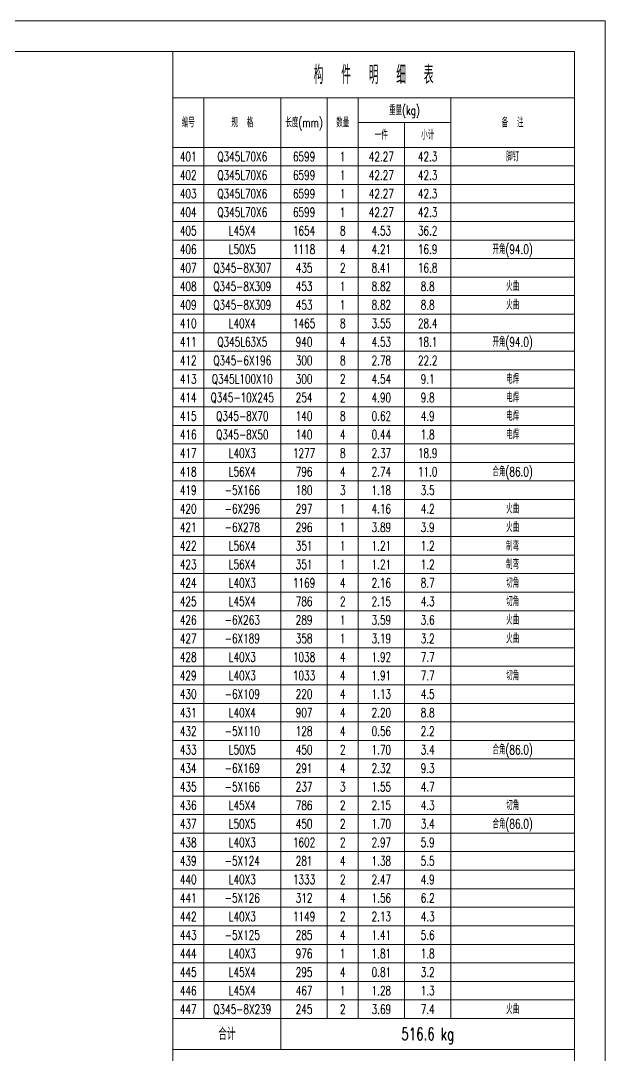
# Model space of a CAD drawing. Extents: x 0 to 841, y 0 to 5426.
# Drawn here: x 651.8 to 841, y 2675.1 to 3010 of the extents above; entities that cross this region are included whole.
import ezdxf
from ezdxf.enums import TextEntityAlignment as Align

# ---------------------------------------------------------------- set-up
doc = ezdxf.new("R2010")
doc.units = 0
doc.header["$MEASUREMENT"] = 0
doc.layers.get('0').update_dxf_attribs({"linetype": 'CONTINUOUS', "lineweight": 25})
doc.styles.get("Standard").update_dxf_attribs({"font": 'simplex.shx', "width": 0.7, "height": 3, "bigfont": 'gbhzfs.shx'})

msp = doc.modelspace()

# ---------------------------------------------------------------- linework, layer by layer
at = {"color": 7, "linetype": 'Continuous', "lineweight": 18}
for p, q in [((0, 3010), (841, 3010)), ((841, 2416), (841, 3010)), ((25, 3000), (831, 3000)), ((831, 2426), (831, 3000))]:
    msp.add_line(p, q, dxfattribs=at)
at = {"color": 3, "linetype": 'Continuous', "lineweight": 13}
for points in [[(701, 3000), (701, 2985), (831, 2985), (831, 3000)], [(701, 2985), (701, 2969), (711, 2969), (711, 2985)], [(711, 2985), (711, 2969), (736, 2969), (736, 2985)], [(736, 2985), (736, 2969), (751, 2969), (751, 2985)], [(751, 2985), (751, 2969), (761, 2969), (761, 2985)], [(761, 2985), (761, 2977), (791, 2977), (791, 2985)], [(791, 2985), (791, 2969), (831, 2969), (831, 2985)], [(761, 2977), (761, 2969), (776, 2969), (776, 2977)], [(776, 2977), (776, 2969), (791, 2969), (791, 2977)], [(701, 2969), (701, 2963), (711, 2963), (711, 2969)], [(711, 2969), (711, 2963), (736, 2963), (736, 2969)], [(736, 2969), (736, 2963), (751, 2963), (751, 2969)], [(751, 2969), (751, 2963), (761, 2963), (761, 2969)], [(761, 2969), (761, 2963), (776, 2963), (776, 2969)], [(776, 2969), (776, 2963), (791, 2963), (791, 2969)], [(791, 2969), (791, 2963), (831, 2963), (831, 2969)], [(701, 2963), (701, 2957), (711, 2957), (711, 2963)], [(711, 2963), (711, 2957), (736, 2957), (736, 2963)], [(736, 2963), (736, 2957), (751, 2957), (751, 2963)], [(751, 2963), (751, 2957), (761, 2957), (761, 2963)], [(761, 2963), (761, 2957), (776, 2957), (776, 2963)], [(776, 2963), (776, 2957), (791, 2957), (791, 2963)], [(791, 2963), (791, 2957), (831, 2957), (831, 2963)], [(701, 2957), (701, 2951), (711, 2951), (711, 2957)], [(711, 2957), (711, 2951), (736, 2951), (736, 2957)], [(736, 2957), (736, 2951), (751, 2951), (751, 2957)], [(751, 2957), (751, 2951), (761, 2951), (761, 2957)], [(761, 2957), (761, 2951), (776, 2951), (776, 2957)], [(776, 2957), (776, 2951), (791, 2951), (791, 2957)], [(791, 2957), (791, 2951), (831, 2951), (831, 2957)], [(701, 2951), (701, 2945), (711, 2945), (711, 2951)], [(711, 2951), (711, 2945), (736, 2945), (736, 2951)], [(736, 2951), (736, 2945), (751, 2945), (751, 2951)], [(751, 2951), (751, 2945), (761, 2945), (761, 2951)], [(761, 2951), (761, 2945), (776, 2945), (776, 2951)], [(776, 2951), (776, 2945), (791, 2945), (791, 2951)], [(791, 2951), (791, 2945), (831, 2945), (831, 2951)], [(701, 2945), (701, 2939), (711, 2939), (711, 2945)], [(711, 2945), (711, 2939), (736, 2939), (736, 2945)], [(736, 2945), (736, 2939), (751, 2939), (751, 2945)], [(751, 2945), (751, 2939), (761, 2939), (761, 2945)], [(761, 2945), (761, 2939), (776, 2939), (776, 2945)], [(776, 2945), (776, 2939), (791, 2939), (791, 2945)], [(791, 2945), (791, 2939), (831, 2939), (831, 2945)], [(701, 2939), (701, 2933), (711, 2933), (711, 2939)], [(711, 2939), (711, 2933), (736, 2933), (736, 2939)], [(736, 2939), (736, 2933), (751, 2933), (751, 2939)], [(751, 2939), (751, 2933), (761, 2933), (761, 2939)], [(761, 2939), (761, 2933), (776, 2933), (776, 2939)], [(776, 2939), (776, 2933), (791, 2933), (791, 2939)], [(791, 2939), (791, 2933), (831, 2933), (831, 2939)], [(701, 2933), (701, 2927), (711, 2927), (711, 2933)], [(711, 2933), (711, 2927), (736, 2927), (736, 2933)], [(736, 2933), (736, 2927), (751, 2927), (751, 2933)], [(751, 2933), (751, 2927), (761, 2927), (761, 2933)], [(761, 2933), (761, 2927), (776, 2927), (776, 2933)], [(776, 2933), (776, 2927), (791, 2927), (791, 2933)], [(791, 2933), (791, 2927), (831, 2927), (831, 2933)], [(701, 2927), (701, 2921), (711, 2921), (711, 2927)], [(711, 2927), (711, 2921), (736, 2921), (736, 2927)], [(736, 2927), (736, 2921), (751, 2921), (751, 2927)], [(751, 2927), (751, 2921), (761, 2921), (761, 2927)], [(761, 2927), (761, 2921), (776, 2921), (776, 2927)], [(776, 2927), (776, 2921), (791, 2921), (791, 2927)], [(791, 2927), (791, 2921), (831, 2921), (831, 2927)], [(701, 2921), (701, 2915), (711, 2915), (711, 2921)], [(711, 2921), (711, 2915), (736, 2915), (736, 2921)], [(736, 2921), (736, 2915), (751, 2915), (751, 2921)], [(751, 2921), (751, 2915), (761, 2915), (761, 2921)], [(761, 2921), (761, 2915), (776, 2915), (776, 2921)], [(776, 2921), (776, 2915), (791, 2915), (791, 2921)], [(791, 2921), (791, 2915), (831, 2915), (831, 2921)], [(701, 2915), (701, 2909), (711, 2909), (711, 2915)], [(711, 2915), (711, 2909), (736, 2909), (736, 2915)], [(736, 2915), (736, 2909), (751, 2909), (751, 2915)], [(751, 2915), (751, 2909), (761, 2909), (761, 2915)], [(761, 2915), (761, 2909), (776, 2909), (776, 2915)], [(776, 2915), (776, 2909), (791, 2909), (791, 2915)], [(791, 2915), (791, 2909), (831, 2909), (831, 2915)], [(701, 2909), (701, 2903), (711, 2903), (711, 2909)], [(711, 2909), (711, 2903), (736, 2903), (736, 2909)], [(736, 2909), (736, 2903), (751, 2903), (751, 2909)], [(751, 2909), (751, 2903), (761, 2903), (761, 2909)], [(761, 2909), (761, 2903), (776, 2903), (776, 2909)], [(776, 2909), (776, 2903), (791, 2903), (791, 2909)], [(791, 2909), (791, 2903), (831, 2903), (831, 2909)], [(701, 2903), (701, 2897), (711, 2897), (711, 2903)], [(711, 2903), (711, 2897), (736, 2897), (736, 2903)], [(736, 2903), (736, 2897), (751, 2897), (751, 2903)], [(751, 2903), (751, 2897), (761, 2897), (761, 2903)], [(761, 2903), (761, 2897), (776, 2897), (776, 2903)], [(776, 2903), (776, 2897), (791, 2897), (791, 2903)], [(791, 2903), (791, 2897), (831, 2897), (831, 2903)], [(701, 2897), (701, 2891), (711, 2891), (711, 2897)], [(711, 2897), (711, 2891), (736, 2891), (736, 2897)], [(736, 2897), (736, 2891), (751, 2891), (751, 2897)], [(751, 2897), (751, 2891), (761, 2891), (761, 2897)], [(761, 2897), (761, 2891), (776, 2891), (776, 2897)], [(776, 2897), (776, 2891), (791, 2891), (791, 2897)], [(791, 2897), (791, 2891), (831, 2891), (831, 2897)], [(701, 2891), (701, 2885), (711, 2885), (711, 2891)], [(711, 2891), (711, 2885), (736, 2885), (736, 2891)], [(736, 2891), (736, 2885), (751, 2885), (751, 2891)], [(751, 2891), (751, 2885), (761, 2885), (761, 2891)], [(761, 2891), (761, 2885), (776, 2885), (776, 2891)], [(776, 2891), (776, 2885), (791, 2885), (791, 2891)], [(791, 2891), (791, 2885), (831, 2885), (831, 2891)], [(701, 2885), (701, 2879), (711, 2879), (711, 2885)], [(711, 2885), (711, 2879), (736, 2879), (736, 2885)], [(736, 2885), (736, 2879), (751, 2879), (751, 2885)], [(751, 2885), (751, 2879), (761, 2879), (761, 2885)], [(761, 2885), (761, 2879), (776, 2879), (776, 2885)], [(776, 2885), (776, 2879), (791, 2879), (791, 2885)], [(791, 2885), (791, 2879), (831, 2879), (831, 2885)], [(701, 2879), (701, 2873), (711, 2873), (711, 2879)], [(711, 2879), (711, 2873), (736, 2873), (736, 2879)], [(736, 2879), (736, 2873), (751, 2873), (751, 2879)], [(751, 2879), (751, 2873), (761, 2873), (761, 2879)], [(761, 2879), (761, 2873), (776, 2873), (776, 2879)], [(776, 2879), (776, 2873), (791, 2873), (791, 2879)], [(791, 2879), (791, 2873), (831, 2873), (831, 2879)], [(701, 2873), (701, 2867), (711, 2867), (711, 2873)], [(711, 2873), (711, 2867), (736, 2867), (736, 2873)], [(736, 2873), (736, 2867), (751, 2867), (751, 2873)], [(751, 2873), (751, 2867), (761, 2867), (761, 2873)], [(761, 2873), (761, 2867), (776, 2867), (776, 2873)], [(776, 2873), (776, 2867), (791, 2867), (791, 2873)], [(791, 2873), (791, 2867), (831, 2867), (831, 2873)], [(701, 2867), (701, 2861), (711, 2861), (711, 2867)], [(711, 2867), (711, 2861), (736, 2861), (736, 2867)], [(736, 2867), (736, 2861), (751, 2861), (751, 2867)], [(751, 2867), (751, 2861), (761, 2861), (761, 2867)], [(761, 2867), (761, 2861), (776, 2861), (776, 2867)], [(776, 2867), (776, 2861), (791, 2861), (791, 2867)], [(791, 2867), (791, 2861), (831, 2861), (831, 2867)], [(701, 2861), (701, 2855), (711, 2855), (711, 2861)], [(711, 2861), (711, 2855), (736, 2855), (736, 2861)], [(736, 2861), (736, 2855), (751, 2855), (751, 2861)], [(751, 2861), (751, 2855), (761, 2855), (761, 2861)], [(761, 2861), (761, 2855), (776, 2855), (776, 2861)], [(776, 2861), (776, 2855), (791, 2855), (791, 2861)], [(791, 2861), (791, 2855), (831, 2855), (831, 2861)], [(701, 2855), (701, 2849), (711, 2849), (711, 2855)], [(711, 2855), (711, 2849), (736, 2849), (736, 2855)], [(736, 2855), (736, 2849), (751, 2849), (751, 2855)], [(751, 2855), (751, 2849), (761, 2849), (761, 2855)], [(761, 2855), (761, 2849), (776, 2849), (776, 2855)], [(776, 2855), (776, 2849), (791, 2849), (791, 2855)], [(791, 2855), (791, 2849), (831, 2849), (831, 2855)], [(701, 2849), (701, 2843), (711, 2843), (711, 2849)], [(711, 2849), (711, 2843), (736, 2843), (736, 2849)], [(736, 2849), (736, 2843), (751, 2843), (751, 2849)], [(751, 2849), (751, 2843), (761, 2843), (761, 2849)], [(761, 2849), (761, 2843), (776, 2843), (776, 2849)], [(776, 2849), (776, 2843), (791, 2843), (791, 2849)], [(791, 2849), (791, 2843), (831, 2843), (831, 2849)], [(701, 2843), (701, 2837), (711, 2837), (711, 2843)], [(711, 2843), (711, 2837), (736, 2837), (736, 2843)], [(736, 2843), (736, 2837), (751, 2837), (751, 2843)], [(751, 2843), (751, 2837), (761, 2837), (761, 2843)], [(761, 2843), (761, 2837), (776, 2837), (776, 2843)], [(776, 2843), (776, 2837), (791, 2837), (791, 2843)], [(791, 2843), (791, 2837), (831, 2837), (831, 2843)], [(701, 2837), (701, 2831), (711, 2831), (711, 2837)], [(711, 2837), (711, 2831), (736, 2831), (736, 2837)], [(736, 2837), (736, 2831), (751, 2831), (751, 2837)], [(751, 2837), (751, 2831), (761, 2831), (761, 2837)], [(761, 2837), (761, 2831), (776, 2831), (776, 2837)], [(776, 2837), (776, 2831), (791, 2831), (791, 2837)], [(791, 2837), (791, 2831), (831, 2831), (831, 2837)], [(701, 2831), (701, 2825), (711, 2825), (711, 2831)], [(711, 2831), (711, 2825), (736, 2825), (736, 2831)], [(736, 2831), (736, 2825), (751, 2825), (751, 2831)], [(751, 2831), (751, 2825), (761, 2825), (761, 2831)], [(761, 2831), (761, 2825), (776, 2825), (776, 2831)], [(776, 2831), (776, 2825), (791, 2825), (791, 2831)], [(791, 2831), (791, 2825), (831, 2825), (831, 2831)], [(701, 2825), (701, 2819), (711, 2819), (711, 2825)], [(711, 2825), (711, 2819), (736, 2819), (736, 2825)], [(736, 2825), (736, 2819), (751, 2819), (751, 2825)], [(751, 2825), (751, 2819), (761, 2819), (761, 2825)], [(761, 2825), (761, 2819), (776, 2819), (776, 2825)], [(776, 2825), (776, 2819), (791, 2819), (791, 2825)], [(791, 2825), (791, 2819), (831, 2819), (831, 2825)], [(701, 2819), (701, 2813), (711, 2813), (711, 2819)], [(711, 2819), (711, 2813), (736, 2813), (736, 2819)], [(736, 2819), (736, 2813), (751, 2813), (751, 2819)], [(751, 2819), (751, 2813), (761, 2813), (761, 2819)], [(761, 2819), (761, 2813), (776, 2813), (776, 2819)], [(776, 2819), (776, 2813), (791, 2813), (791, 2819)], [(791, 2819), (791, 2813), (831, 2813), (831, 2819)], [(701, 2813), (701, 2807), (711, 2807), (711, 2813)], [(711, 2813), (711, 2807), (736, 2807), (736, 2813)], [(736, 2813), (736, 2807), (751, 2807), (751, 2813)], [(751, 2813), (751, 2807), (761, 2807), (761, 2813)], [(761, 2813), (761, 2807), (776, 2807), (776, 2813)], [(776, 2813), (776, 2807), (791, 2807), (791, 2813)], [(791, 2813), (791, 2807), (831, 2807), (831, 2813)], [(701, 2807), (701, 2801), (711, 2801), (711, 2807)], [(711, 2807), (711, 2801), (736, 2801), (736, 2807)], [(736, 2807), (736, 2801), (751, 2801), (751, 2807)], [(751, 2807), (751, 2801), (761, 2801), (761, 2807)], [(761, 2807), (761, 2801), (776, 2801), (776, 2807)], [(776, 2807), (776, 2801), (791, 2801), (791, 2807)], [(791, 2807), (791, 2801), (831, 2801), (831, 2807)], [(701, 2801), (701, 2795), (711, 2795), (711, 2801)], [(711, 2801), (711, 2795), (736, 2795), (736, 2801)], [(736, 2801), (736, 2795), (751, 2795), (751, 2801)], [(751, 2801), (751, 2795), (761, 2795), (761, 2801)], [(761, 2801), (761, 2795), (776, 2795), (776, 2801)], [(776, 2801), (776, 2795), (791, 2795), (791, 2801)], [(791, 2801), (791, 2795), (831, 2795), (831, 2801)], [(701, 2795), (701, 2789), (711, 2789), (711, 2795)], [(711, 2795), (711, 2789), (736, 2789), (736, 2795)], [(736, 2795), (736, 2789), (751, 2789), (751, 2795)], [(751, 2795), (751, 2789), (761, 2789), (761, 2795)], [(761, 2795), (761, 2789), (776, 2789), (776, 2795)], [(776, 2795), (776, 2789), (791, 2789), (791, 2795)], [(791, 2795), (791, 2789), (831, 2789), (831, 2795)], [(701, 2789), (701, 2783), (711, 2783), (711, 2789)], [(711, 2789), (711, 2783), (736, 2783), (736, 2789)], [(736, 2789), (736, 2783), (751, 2783), (751, 2789)], [(751, 2789), (751, 2783), (761, 2783), (761, 2789)], [(761, 2789), (761, 2783), (776, 2783), (776, 2789)], [(776, 2789), (776, 2783), (791, 2783), (791, 2789)], [(791, 2789), (791, 2783), (831, 2783), (831, 2789)], [(701, 2783), (701, 2777), (711, 2777), (711, 2783)], [(711, 2783), (711, 2777), (736, 2777), (736, 2783)], [(736, 2783), (736, 2777), (751, 2777), (751, 2783)], [(751, 2783), (751, 2777), (761, 2777), (761, 2783)], [(761, 2783), (761, 2777), (776, 2777), (776, 2783)], [(776, 2783), (776, 2777), (791, 2777), (791, 2783)], [(791, 2783), (791, 2777), (831, 2777), (831, 2783)], [(701, 2777), (701, 2771), (711, 2771), (711, 2777)], [(711, 2777), (711, 2771), (736, 2771), (736, 2777)], [(736, 2777), (736, 2771), (751, 2771), (751, 2777)], [(751, 2777), (751, 2771), (761, 2771), (761, 2777)], [(761, 2777), (761, 2771), (776, 2771), (776, 2777)], [(776, 2777), (776, 2771), (791, 2771), (791, 2777)], [(791, 2777), (791, 2771), (831, 2771), (831, 2777)], [(701, 2771), (701, 2765), (711, 2765), (711, 2771)], [(711, 2771), (711, 2765), (736, 2765), (736, 2771)], [(736, 2771), (736, 2765), (751, 2765), (751, 2771)], [(751, 2771), (751, 2765), (761, 2765), (761, 2771)], [(761, 2771), (761, 2765), (776, 2765), (776, 2771)], [(776, 2771), (776, 2765), (791, 2765), (791, 2771)], [(791, 2771), (791, 2765), (831, 2765), (831, 2771)], [(701, 2765), (701, 2759), (711, 2759), (711, 2765)], [(711, 2765), (711, 2759), (736, 2759), (736, 2765)], [(736, 2765), (736, 2759), (751, 2759), (751, 2765)], [(751, 2765), (751, 2759), (761, 2759), (761, 2765)], [(761, 2765), (761, 2759), (776, 2759), (776, 2765)], [(776, 2765), (776, 2759), (791, 2759), (791, 2765)], [(791, 2765), (791, 2759), (831, 2759), (831, 2765)], [(701, 2759), (701, 2753), (711, 2753), (711, 2759)], [(711, 2759), (711, 2753), (736, 2753), (736, 2759)], [(736, 2759), (736, 2753), (751, 2753), (751, 2759)], [(751, 2759), (751, 2753), (761, 2753), (761, 2759)], [(761, 2759), (761, 2753), (776, 2753), (776, 2759)], [(776, 2759), (776, 2753), (791, 2753), (791, 2759)], [(791, 2759), (791, 2753), (831, 2753), (831, 2759)], [(701, 2753), (701, 2747), (711, 2747), (711, 2753)], [(711, 2753), (711, 2747), (736, 2747), (736, 2753)], [(736, 2753), (736, 2747), (751, 2747), (751, 2753)], [(751, 2753), (751, 2747), (761, 2747), (761, 2753)], [(761, 2753), (761, 2747), (776, 2747), (776, 2753)], [(776, 2753), (776, 2747), (791, 2747), (791, 2753)], [(791, 2753), (791, 2747), (831, 2747), (831, 2753)], [(701, 2747), (701, 2741), (711, 2741), (711, 2747)], [(711, 2747), (711, 2741), (736, 2741), (736, 2747)], [(736, 2747), (736, 2741), (751, 2741), (751, 2747)], [(751, 2747), (751, 2741), (761, 2741), (761, 2747)], [(761, 2747), (761, 2741), (776, 2741), (776, 2747)], [(776, 2747), (776, 2741), (791, 2741), (791, 2747)], [(791, 2747), (791, 2741), (831, 2741), (831, 2747)], [(701, 2741), (701, 2735), (711, 2735), (711, 2741)], [(711, 2741), (711, 2735), (736, 2735), (736, 2741)], [(736, 2741), (736, 2735), (751, 2735), (751, 2741)], [(751, 2741), (751, 2735), (761, 2735), (761, 2741)], [(761, 2741), (761, 2735), (776, 2735), (776, 2741)], [(776, 2741), (776, 2735), (791, 2735), (791, 2741)], [(791, 2741), (791, 2735), (831, 2735), (831, 2741)], [(701, 2735), (701, 2729), (711, 2729), (711, 2735)], [(711, 2735), (711, 2729), (736, 2729), (736, 2735)], [(736, 2735), (736, 2729), (751, 2729), (751, 2735)], [(751, 2735), (751, 2729), (761, 2729), (761, 2735)], [(761, 2735), (761, 2729), (776, 2729), (776, 2735)], [(776, 2735), (776, 2729), (791, 2729), (791, 2735)], [(791, 2735), (791, 2729), (831, 2729), (831, 2735)], [(701, 2729), (701, 2723), (711, 2723), (711, 2729)], [(711, 2729), (711, 2723), (736, 2723), (736, 2729)], [(736, 2729), (736, 2723), (751, 2723), (751, 2729)], [(751, 2729), (751, 2723), (761, 2723), (761, 2729)], [(761, 2729), (761, 2723), (776, 2723), (776, 2729)], [(776, 2729), (776, 2723), (791, 2723), (791, 2729)], [(791, 2729), (791, 2723), (831, 2723), (831, 2729)], [(701, 2723), (701, 2717), (711, 2717), (711, 2723)], [(711, 2723), (711, 2717), (736, 2717), (736, 2723)], [(736, 2723), (736, 2717), (751, 2717), (751, 2723)], [(751, 2723), (751, 2717), (761, 2717), (761, 2723)], [(761, 2723), (761, 2717), (776, 2717), (776, 2723)], [(776, 2723), (776, 2717), (791, 2717), (791, 2723)], [(791, 2723), (791, 2717), (831, 2717), (831, 2723)], [(701, 2717), (701, 2711), (711, 2711), (711, 2717)], [(711, 2717), (711, 2711), (736, 2711), (736, 2717)], [(736, 2717), (736, 2711), (751, 2711), (751, 2717)], [(751, 2717), (751, 2711), (761, 2711), (761, 2717)], [(761, 2717), (761, 2711), (776, 2711), (776, 2717)], [(776, 2717), (776, 2711), (791, 2711), (791, 2717)], [(791, 2717), (791, 2711), (831, 2711), (831, 2717)], [(701, 2711), (701, 2705), (711, 2705), (711, 2711)], [(711, 2711), (711, 2705), (736, 2705), (736, 2711)], [(736, 2711), (736, 2705), (751, 2705), (751, 2711)], [(751, 2711), (751, 2705), (761, 2705), (761, 2711)], [(761, 2711), (761, 2705), (776, 2705), (776, 2711)], [(776, 2711), (776, 2705), (791, 2705), (791, 2711)], [(791, 2711), (791, 2705), (831, 2705), (831, 2711)], [(701, 2705), (701, 2699), (711, 2699), (711, 2705)], [(711, 2705), (711, 2699), (736, 2699), (736, 2705)], [(736, 2705), (736, 2699), (751, 2699), (751, 2705)], [(751, 2705), (751, 2699), (761, 2699), (761, 2705)], [(761, 2705), (761, 2699), (776, 2699), (776, 2705)], [(776, 2705), (776, 2699), (791, 2699), (791, 2705)], [(791, 2705), (791, 2699), (831, 2699), (831, 2705)], [(701, 2699), (701, 2693), (711, 2693), (711, 2699)], [(711, 2699), (711, 2693), (736, 2693), (736, 2699)], [(736, 2699), (736, 2693), (751, 2693), (751, 2699)], [(751, 2699), (751, 2693), (761, 2693), (761, 2699)], [(761, 2699), (761, 2693), (776, 2693), (776, 2699)], [(776, 2699), (776, 2693), (791, 2693), (791, 2699)], [(791, 2699), (791, 2693), (831, 2693), (831, 2699)], [(701, 2693), (701, 2687), (711, 2687), (711, 2693)], [(711, 2693), (711, 2687), (736, 2687), (736, 2693)], [(736, 2693), (736, 2687), (751, 2687), (751, 2693)], [(751, 2693), (751, 2687), (761, 2687), (761, 2693)], [(761, 2693), (761, 2687), (776, 2687), (776, 2693)], [(776, 2693), (776, 2687), (791, 2687), (791, 2693)], [(791, 2693), (791, 2687), (831, 2687), (831, 2693)], [(701, 2687), (701, 2677), (736, 2677), (736, 2687)], [(736, 2687), (736, 2677), (831, 2677), (831, 2687)], [(701, 2677), (701, 2662), (831, 2662), (831, 2677)]]:
    msp.add_lwpolyline(points, close=True, dxfattribs=at)

# ---------------------------------------------------------------- texts
at = {"color": 3, "linetype": 'Continuous', "lineweight": 13, "width": 0.7}
for s, height, p in [('构  件  明  细  表', 6, (766, 2992.5)), ('重量(kg)', 3, (776, 2981)), ('编号', 3, (706, 2977)), ('规  格', 3, (723.5, 2977)), ('长度(mm)', 3, (743.5, 2977)), ('数量', 3, (756, 2977)), ('备  注', 3, (811, 2977)), ('一件', 3, (768.5, 2973)), ('小计', 3, (783.5, 2973)), ('401', 3, (706, 2966)), ('Q345L70X6', 3, (723.5, 2966)), ('6599', 3, (743.5, 2966)), ('1', 3, (756, 2966)), ('42.27', 3, (768.5, 2966)), ('42.3', 3, (783.5, 2966)), ('脚钉', 3, (811, 2966)), ('402', 3, (706, 2960)), ('Q345L70X6', 3, (723.5, 2960)), ('6599', 3, (743.5, 2960)), ('1', 3, (756, 2960)), ('42.27', 3, (768.5, 2960)), ('42.3', 3, (783.5, 2960)), ('403', 3, (706, 2954)), ('Q345L70X6', 3, (723.5, 2954)), ('6599', 3, (743.5, 2954)), ('1', 3, (756, 2954)), ('42.27', 3, (768.5, 2954)), ('42.3', 3, (783.5, 2954)), ('404', 3, (706, 2948)), ('Q345L70X6', 3, (723.5, 2948)), ('6599', 3, (743.5, 2948)), ('1', 3, (756, 2948)), ('42.27', 3, (768.5, 2948)), ('42.3', 3, (783.5, 2948)), ('405', 3, (706, 2942)), ('L45X4', 3, (723.5, 2942)), ('1654', 3, (743.5, 2942)), ('8', 3, (756, 2942)), ('4.53', 3, (768.5, 2942)), ('36.2', 3, (783.5, 2942)), ('406', 3, (706, 2936)), ('L50X5', 3, (723.5, 2936)), ('1118', 3, (743.5, 2936)), ('4', 3, (756, 2936)), ('4.21', 3, (768.5, 2936)), ('16.9', 3, (783.5, 2936)), ('开角(94.0)', 3, (811, 2936)), ('407', 3, (706, 2930)), ('Q345-8X307', 3, (723.5, 2930)), ('435', 3, (743.5, 2930)), ('2', 3, (756, 2930)), ('8.41', 3, (768.5, 2930)), ('16.8', 3, (783.5, 2930)), ('408', 3, (706, 2924)), ('Q345-8X309', 3, (723.5, 2924)), ('453', 3, (743.5, 2924)), ('1', 3, (756, 2924)), ('8.82', 3, (768.5, 2924)), ('8.8', 3, (783.5, 2924)), ('火曲', 3, (811, 2924)), ('409', 3, (706, 2918)), ('Q345-8X309', 3, (723.5, 2918)), ('453', 3, (743.5, 2918)), ('1', 3, (756, 2918)), ('8.82', 3, (768.5, 2918)), ('8.8', 3, (783.5, 2918)), ('火曲', 3, (811, 2918)), ('410', 3, (706, 2912)), ('L40X4', 3, (723.5, 2912)), ('1465', 3, (743.5, 2912)), ('8', 3, (756, 2912)), ('3.55', 3, (768.5, 2912)), ('28.4', 3, (783.5, 2912)), ('411', 3, (706, 2906)), ('Q345L63X5', 3, (723.5, 2906)), ('940', 3, (743.5, 2906)), ('4', 3, (756, 2906)), ('4.53', 3, (768.5, 2906)), ('18.1', 3, (783.5, 2906)), ('开角(94.0)', 3, (811, 2906)), ('412', 3, (706, 2900)), ('Q345-6X196', 3, (723.5, 2900)), ('300', 3, (743.5, 2900)), ('8', 3, (756, 2900)), ('2.78', 3, (768.5, 2900)), ('22.2', 3, (783.5, 2900)), ('413', 3, (706, 2894)), ('Q345L100X10', 3, (723.5, 2894)), ('300', 3, (743.5, 2894)), ('2', 3, (756, 2894)), ('4.54', 3, (768.5, 2894)), ('9.1', 3, (783.5, 2894)), ('电焊', 3, (811, 2894)), ('414', 3, (706, 2888)), ('Q345-10X245', 3, (723.5, 2888)), ('254', 3, (743.5, 2888)), ('2', 3, (756, 2888)), ('4.90', 3, (768.5, 2888)), ('9.8', 3, (783.5, 2888)), ('电焊', 3, (811, 2888)), ('电焊', 3, (811, 2882)), ('415', 3, (706, 2882)), ('Q345-8X70', 3, (723.5, 2882)), ('140', 3, (743.5, 2882)), ('8', 3, (756, 2882)), ('0.62', 3, (768.5, 2882)), ('4.9', 3, (783.5, 2882)), ('416', 3, (706, 2876)), ('Q345-8X50', 3, (723.5, 2876)), ('140', 3, (743.5, 2876)), ('4', 3, (756, 2876)), ('0.44', 3, (768.5, 2876)), ('1.8', 3, (783.5, 2876)), ('电焊', 3, (811, 2876)), ('417', 3, (706, 2870)), ('L40X3', 3, (723.5, 2870)), ('1277', 3, (743.5, 2870)), ('8', 3, (756, 2870)), ('2.37', 3, (768.5, 2870)), ('18.9', 3, (783.5, 2870)), ('418', 3, (706, 2864)), ('L56X4', 3, (723.5, 2864)), ('796', 3, (743.5, 2864)), ('4', 3, (756, 2864)), ('2.74', 3, (768.5, 2864)), ('11.0', 3, (783.5, 2864)), ('合角(86.0)', 3, (811, 2864)), ('419', 3, (706, 2858)), ('-5X166', 3, (723.5, 2858)), ('180', 3, (743.5, 2858)), ('3', 3, (756, 2858)), ('1.18', 3, (768.5, 2858)), ('3.5', 3, (783.5, 2858)), ('火曲', 3, (811, 2852)), ('420', 3, (706, 2852)), ('-6X296', 3, (723.5, 2852)), ('297', 3, (743.5, 2852)), ('1', 3, (756, 2852)), ('4.16', 3, (768.5, 2852)), ('4.2', 3, (783.5, 2852)), ('421', 3, (706, 2846)), ('-6X278', 3, (723.5, 2846)), ('296', 3, (743.5, 2846)), ('1', 3, (756, 2846)), ('3.89', 3, (768.5, 2846)), ('3.9', 3, (783.5, 2846)), ('火曲', 3, (811, 2846)), ('422', 3, (706, 2840)), ('L56X4', 3, (723.5, 2840)), ('351', 3, (743.5, 2840)), ('1', 3, (756, 2840)), ('1.21', 3, (768.5, 2840)), ('1.2', 3, (783.5, 2840)), ('制弯', 3, (811, 2840)), ('423', 3, (706, 2834)), ('L56X4', 3, (723.5, 2834)), ('351', 3, (743.5, 2834)), ('1', 3, (756, 2834)), ('1.21', 3, (768.5, 2834)), ('1.2', 3, (783.5, 2834)), ('制弯', 3, (811, 2834)), ('424', 3, (706, 2828)), ('L40X3', 3, (723.5, 2828)), ('1169', 3, (743.5, 2828)), ('4', 3, (756, 2828)), ('2.16', 3, (768.5, 2828)), ('8.7', 3, (783.5, 2828)), ('切角', 3, (811, 2828)), ('425', 3, (706, 2822)), ('L45X4', 3, (723.5, 2822)), ('786', 3, (743.5, 2822)), ('2', 3, (756, 2822)), ('2.15', 3, (768.5, 2822)), ('4.3', 3, (783.5, 2822)), ('切角', 3, (811, 2822)), ('426', 3, (706, 2816)), ('-6X263', 3, (723.5, 2816)), ('289', 3, (743.5, 2816)), ('1', 3, (756, 2816)), ('3.59', 3, (768.5, 2816)), ('3.6', 3, (783.5, 2816)), ('火曲', 3, (811, 2816)), ('427', 3, (706, 2810)), ('-6X189', 3, (723.5, 2810)), ('358', 3, (743.5, 2810)), ('1', 3, (756, 2810)), ('3.19', 3, (768.5, 2810)), ('3.2', 3, (783.5, 2810)), ('火曲', 3, (811, 2810)), ('428', 3, (706, 2804)), ('L40X3', 3, (723.5, 2804)), ('1038', 3, (743.5, 2804)), ('4', 3, (756, 2804)), ('1.92', 3, (768.5, 2804)), ('7.7', 3, (783.5, 2804)), ('429', 3, (706, 2798)), ('L40X3', 3, (723.5, 2798)), ('1033', 3, (743.5, 2798)), ('4', 3, (756, 2798)), ('1.91', 3, (768.5, 2798)), ('7.7', 3, (783.5, 2798)), ('切角', 3, (811, 2798)), ('430', 3, (706, 2792)), ('-6X109', 3, (723.5, 2792)), ('220', 3, (743.5, 2792)), ('4', 3, (756, 2792)), ('1.13', 3, (768.5, 2792)), ('4.5', 3, (783.5, 2792)), ('431', 3, (706, 2786)), ('L40X4', 3, (723.5, 2786)), ('907', 3, (743.5, 2786)), ('4', 3, (756, 2786)), ('2.20', 3, (768.5, 2786)), ('8.8', 3, (783.5, 2786)), ('432', 3, (706, 2780)), ('-5X110', 3, (723.5, 2780)), ('128', 3, (743.5, 2780)), ('4', 3, (756, 2780)), ('0.56', 3, (768.5, 2780)), ('2.2', 3, (783.5, 2780)), ('433', 3, (706, 2774)), ('L50X5', 3, (723.5, 2774)), ('450', 3, (743.5, 2774)), ('2', 3, (756, 2774)), ('1.70', 3, (768.5, 2774)), ('3.4', 3, (783.5, 2774)), ('合角(86.0)', 3, (811, 2774)), ('434', 3, (706, 2768)), ('-6X169', 3, (723.5, 2768)), ('291', 3, (743.5, 2768)), ('4', 3, (756, 2768)), ('2.32', 3, (768.5, 2768)), ('9.3', 3, (783.5, 2768)), ('435', 3, (706, 2762)), ('-5X166', 3, (723.5, 2762)), ('237', 3, (743.5, 2762)), ('3', 3, (756, 2762)), ('1.55', 3, (768.5, 2762)), ('4.7', 3, (783.5, 2762)), ('436', 3, (706, 2756)), ('L45X4', 3, (723.5, 2756)), ('786', 3, (743.5, 2756)), ('2', 3, (756, 2756)), ('2.15', 3, (768.5, 2756)), ('4.3', 3, (783.5, 2756)), ('切角', 3, (811, 2756)), ('437', 3, (706, 2750)), ('L50X5', 3, (723.5, 2750)), ('450', 3, (743.5, 2750)), ('2', 3, (756, 2750)), ('1.70', 3, (768.5, 2750)), ('3.4', 3, (783.5, 2750)), ('合角(86.0)', 3, (811, 2750)), ('438', 3, (706, 2744)), ('L40X3', 3, (723.5, 2744)), ('1602', 3, (743.5, 2744)), ('2', 3, (756, 2744)), ('2.97', 3, (768.5, 2744)), ('5.9', 3, (783.5, 2744)), ('439', 3, (706, 2738)), ('-5X124', 3, (723.5, 2738)), ('281', 3, (743.5, 2738)), ('4', 3, (756, 2738)), ('1.38', 3, (768.5, 2738)), ('5.5', 3, (783.5, 2738)), ('440', 3, (706, 2732)), ('L40X3', 3, (723.5, 2732)), ('1333', 3, (743.5, 2732)), ('2', 3, (756, 2732)), ('2.47', 3, (768.5, 2732)), ('4.9', 3, (783.5, 2732)), ('441', 3, (706, 2726)), ('-5X126', 3, (723.5, 2726)), ('312', 3, (743.5, 2726)), ('4', 3, (756, 2726)), ('1.56', 3, (768.5, 2726)), ('6.2', 3, (783.5, 2726)), ('442', 3, (706, 2720)), ('L40X3', 3, (723.5, 2720)), ('1149', 3, (743.5, 2720)), ('2', 3, (756, 2720)), ('2.13', 3, (768.5, 2720)), ('4.3', 3, (783.5, 2720)), ('443', 3, (706, 2714)), ('-5X125', 3, (723.5, 2714)), ('285', 3, (743.5, 2714)), ('4', 3, (756, 2714)), ('1.41', 3, (768.5, 2714)), ('5.6', 3, (783.5, 2714)), ('444', 3, (706, 2708)), ('L40X3', 3, (723.5, 2708)), ('976', 3, (743.5, 2708)), ('1', 3, (756, 2708)), ('1.81', 3, (768.5, 2708)), ('1.8', 3, (783.5, 2708)), ('445', 3, (706, 2702)), ('L45X4', 3, (723.5, 2702)), ('295', 3, (743.5, 2702)), ('4', 3, (756, 2702)), ('0.81', 3, (768.5, 2702)), ('3.2', 3, (783.5, 2702)), ('446', 3, (706, 2696)), ('L45X4', 3, (723.5, 2696)), ('467', 3, (743.5, 2696)), ('1', 3, (756, 2696)), ('1.28', 3, (768.5, 2696)), ('1.3', 3, (783.5, 2696)), ('447', 3, (706, 2690)), ('Q345-8X239', 3, (723.5, 2690)), ('245', 3, (743.5, 2690)), ('2', 3, (756, 2690)), ('3.69', 3, (768.5, 2690)), ('7.4', 3, (783.5, 2690)), ('火曲', 3, (811, 2690)), ('合计', 4, (718.5, 2682)), ('516.6 kg', 4, (783.5, 2682))]:
    msp.add_text(s, height=height, dxfattribs=at).set_placement(p, align=Align.MIDDLE_CENTER)

doc.saveas('drawing.dxf')
